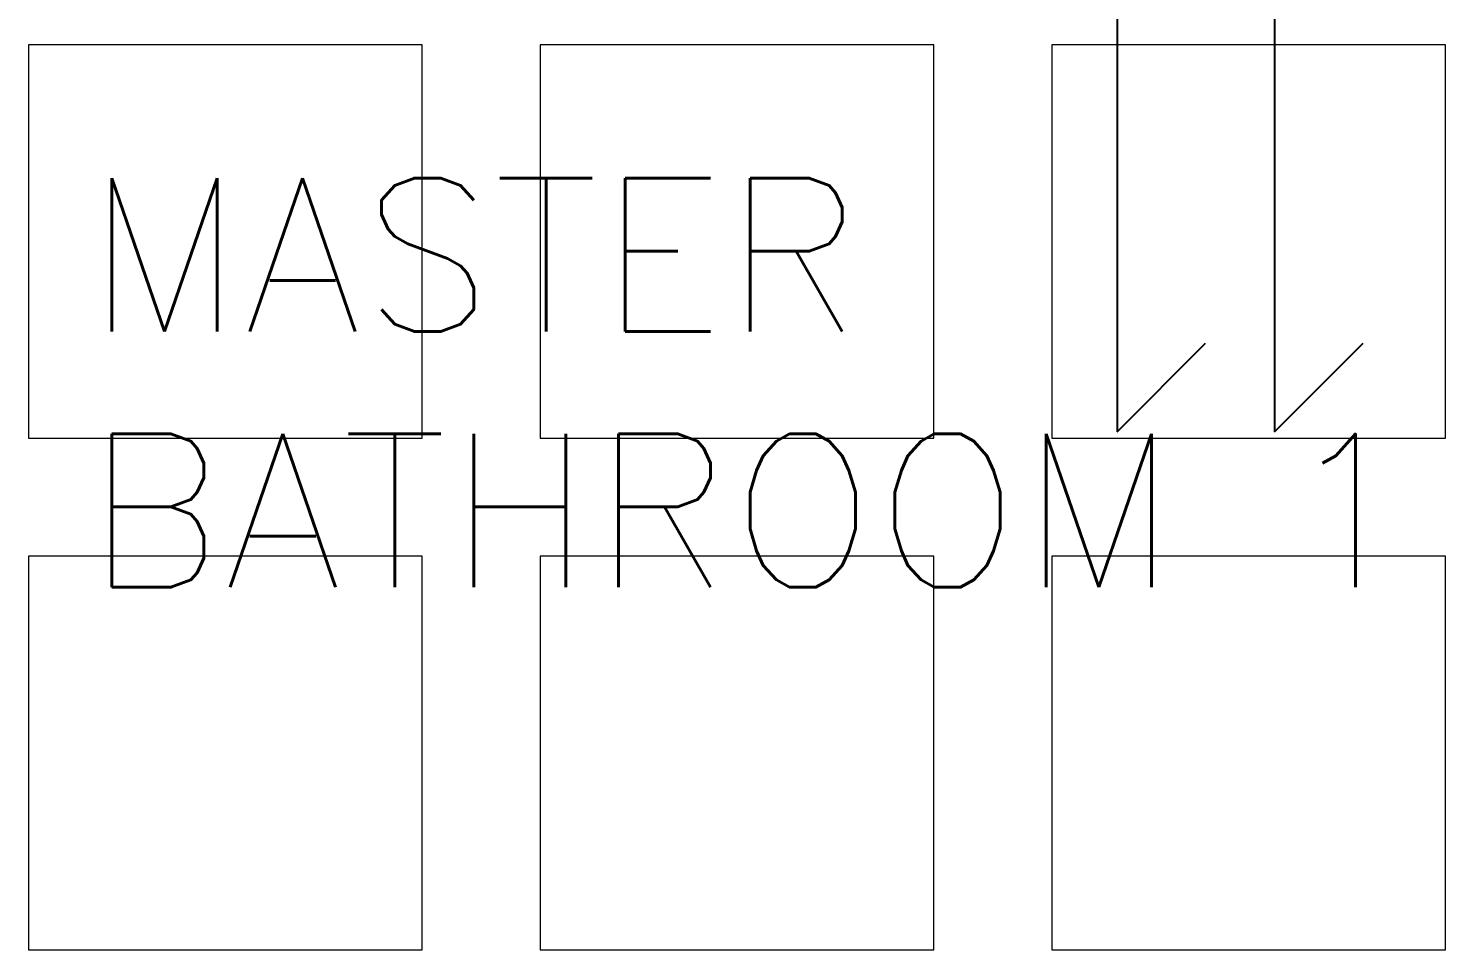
# Model space of a CAD drawing. Header units: metres. Extents: x -232 to 581, y 30 to 789.
# Drawn here: x 226.488 to 228.288, y 536.709 to 537.88 of the extents above; entities that cross this region are included whole.
import ezdxf

# ---------------------------------------------------------------- set-up
doc = ezdxf.new("R2010")
doc.units = ezdxf.units.M
doc.layers.add('ACERO', color=5, linetype='Continuous')
for name, color, linetype, lineweight in [('baños', 140, 'Continuous', 0), ('BOVEDILLA', 8, 'Continuous', 5), ('Columnas', 7, 'Continuous', 18), ('textos', 7, 'Continuous', 0)]:
    doc.layers.add(name, color=color, linetype=linetype, lineweight=lineweight)
doc.styles.get("Standard").update_dxf_attribs({"font": 'arial.ttf'})

# ---------------------------------------------------------------- blocks, each defined once
blk = doc.blocks.new('*U245')
at = {"layer": 'BOVEDILLA'}
blk.add_lwpolyline([(-0.25, -0.25), (0.25, -0.25), (0.25, 0.25), (-0.25, 0.25)], close=True, dxfattribs=at)
blk = doc.blocks.new('planta de entrepiso 20.03')
at = {"layer": 'ACERO', "color": 18, "true_color": 0x000000}
for p, q in [((35.9, -19.2508), (35.9, -21.6443)), ((36.1, -19.2508), (36.1, -21.6443)), ((35.9, -21.6443), (36.0125, -21.5318)), ((36.1, -21.6443), (36.2125, -21.5318))]:
    blk.add_line(p, q, dxfattribs=at)
at = {"layer": 'BOVEDILLA', "color": 18, "linetype": 'ByBlock', "lineweight": -2, "true_color": 0x000000, "transparency": 16777216}
for p in [(34.7673, -21.4027), (35.4173, -21.4027), (36.0673, -21.4027), (34.7673, -22.0527), (35.4173, -22.0527), (36.0673, -22.0527)]:
    blk.add_blockref('*U245', p, dxfattribs=at)
blk = doc.blocks.new('20.03.2026 LN 09 SEGUNDO NIVEL ARQ')
at = {"layer": 'baños', "color": 5, "linetype": 'Continuous', "flags": 8}
for tag, p in [('MODELNUMBER', (83.7813, -42.9175, 0)), ('MATERIAL', (83.7813, -42.9176, 0)), ('PRODUCT', (83.7813, -42.9176, 0)), ('TRADENAME', (83.7813, -42.9176, 0)), ('MODELNUMBER', (84.956, -42.9175, 0)), ('TRADENAME', (84.956, -42.9176, 0)), ('MATERIAL', (84.956, -42.9176, 0)), ('PRODUCT', (84.956, -42.9176, 0))]:
    blk.add_attdef(tag, p, '', height=0.0000254, rotation=180.0001, dxfattribs=at)
at = {"layer": 'baños', "color": 5, "linetype": 'Continuous'}
for tag, p, rotation in [('TRADENAME', (85.8912, -56.9933), 180.0001), ('MODELNUMBER', (85.8912, -56.9934), 180.0001), ('MATERIAL', (85.8914, -56.9932), 180.0001), ('PRODUCT', (85.8914, -56.9933), 180.0001), ('MODELNUMBER', (86.6008, -56.9934), 179.9999), ('MATERIAL', (86.6008, -56.9932), 179.9999), ('PRODUCT', (86.6008, -56.9933), 179.9999), ('TRADENAME', (86.6008, -56.9933), 179.9999)]:
    blk.add_attdef(tag, p, '', height=0.0000254, rotation=rotation, dxfattribs=at)
at = {"layer": 'textos', "color": 5, "insert": (83.4937, -44.324), "char_height": 0.195, "width": 1.854973, "attachment_point": 7}
blk.add_mtext('{\\Fromans|c0;MASTER BATHROOM 1}', dxfattribs=at)

msp = doc.modelspace()

# ---------------------------------------------------------------- block references
at = {"layer": 'Columnas'}
msp.add_blockref('planta de entrepiso 20.03', (191.9707, 559.0112), dxfattribs=at)

# ---------------------------------------------------------------- next in the draw order: block references
at = {"color": 1}
msp.add_blockref('20.03.2026 LN 09 SEGUNDO NIVEL ARQ', (143.0668, 581.4931), dxfattribs=at)

doc.saveas('drawing.dxf')
